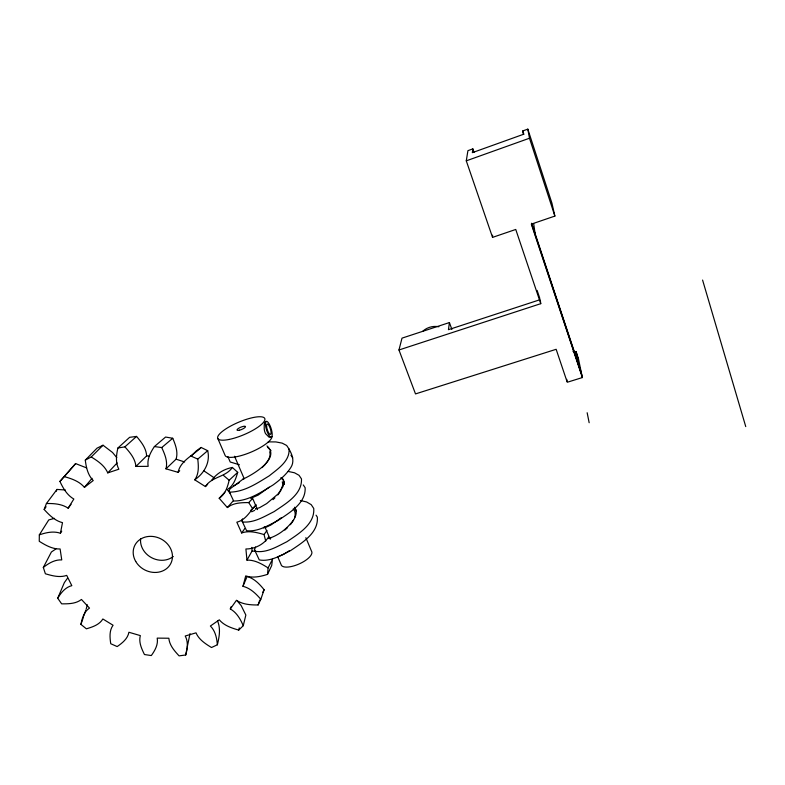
<?xml version="1.0" encoding="UTF-8"?>
<svg xmlns="http://www.w3.org/2000/svg" width="785" height="785" viewBox="0 0 785 785"><rect width="100%" height="100%" fill="white"/><g stroke="black" fill="none" stroke-linecap="round" stroke-linejoin="round"><path stroke-width="1.18" d="M54.548 518.355L48.748 519.925L39.328 534.87L39.25 541.297C45.53 545.222 52.448 549.245 60.111 548.97L61.75 559.911C54.813 559.528 48.552 563.296 43.322 567.467L45.383 573.776C52.203 575.778 59.709 577.858 66.705 575.395L71.818 585.659C65.351 587.259 60.975 592.793 57.717 598.239L61.652 603.842C68.383 603.881 75.909 603.871 81.454 599.455L89.5 608.1C84.015 611.643 82.062 618.354 80.933 624.409L86.37 628.824C92.483 627.019 99.381 624.801 102.855 618.982L113.069 625.253C109.135 630.551 109.822 637.597 110.744 643.729L117.171 646.575C122.254 643.072 127.778 638.725 128.897 632.259L140.338 635.605C138.523 642.179 141.614 648.763 144.46 654.533L151.309 655.563C154.92 650.569 158.384 644.534 157.206 638.117L168.853 638.234C169.432 645.319 174.476 650.893 179.068 655.867L185.731 654.984C187.438 648.842 188.429 641.855 185.221 635.997L196.014 632.847C198.919 639.638 205.444 643.818 211.499 647.527L217.367 644.779C219.28 636.959 220.82 628.657 217.553 620.955M577.318 358.088L578.437 358.686L582.352 377.565L567.251 382.256L556.153 349.296L415.51 393.913L398.966 349.982L540.747 303.677L515.755 229.456L492.548 237.384L492.587 235.186M294.581 517.786C295.543 514.832 295.562 511.261 293.217 508.896M267.538 574.355L268.087 567.918L272.493 559.273L271.698 565.553L267.538 574.355C260.571 576.582 252.878 578.319 245.715 575.896L242.977 586.316C250.366 588.132 255.998 593.715 260.816 599.289L258.118 604.97C250.729 605.009 242.791 604.568 236.471 600.27L230.319 608.964C236.707 612.535 240.445 619.188 243.262 625.694L238.738 630.09C231.703 628.088 224.186 625.645 219.309 619.836L210.39 626.018C215.345 630.924 216.827 638.087 217.367 644.779M190.009 633.623L187.164 647.38M492.548 237.384L466.28 160.837L467.919 150.661L472.855 148.885L472.344 152.653L523.291 134.372L522.771 130.938L527.814 129.132L551.924 203.119L554.877 216.081L531.337 224.127L582.352 377.565M398.966 349.982L402.008 338.139L449.412 322.557L448.451 329.68L540.237 299.635M179.716 470.755L178.067 472.325L165.969 468.822C167.951 461.492 164.752 454.103 161.72 447.568L154.4 446.557C150.543 452.327 146.893 459.147 148.159 466.339L135.913 466.437C135.255 458.656 129.898 452.415 124.903 446.861L117.897 448.019C116.288 454.947 115.356 462.679 118.859 469.214L107.771 472.874C104.64 465.584 97.742 460.981 91.246 456.958L85.3 460.138C86.164 467.418 87.881 475.161 93.238 480.548L84.417 487.338C79.344 481.293 71.572 478.644 64.223 476.603L59.915 481.411C63.104 488.211 67.098 495.217 73.839 499.034L68.148 508.199C61.809 503.882 53.841 503.381 46.413 503.528L44.146 509.455C49.2 515.058 54.94 520.769 62.496 522.653L60.416 533.241C53.478 530.866 46.021 532.544 39.328 534.87M185.731 654.984L186.967 648.449M165.969 468.822L176.075 459.186C178.313 452.111 175.477 444.761 172.749 438.265L165.586 437.049L154.4 446.557M238.738 630.09L239.248 627.892M243.262 625.694L245.852 615.038L241.132 605.52L237.109 600.78M211.567 480.4C216.562 473.512 223.99 469.077 232.35 467.448L237.708 472.344L229.151 480.234C227.621 486.945 225.275 494.295 219.201 498.279L227.356 507.542C233.351 502.783 241.427 502.586 248.727 502.586L252.436 498.642M86.193 608.964L87.331 604.774M280.373 491.488L282.826 484.924L282.315 481.745M178.067 472.325C180.589 460.481 193.345 455.408 201.107 447.46L207.711 450.698C210.449 462.561 204.267 473.188 194.739 479.821L205.425 486.582L207.632 484.355M237.708 472.344C235.951 478.507 233.694 485.395 228.013 489.065M258.118 604.97L259.717 600.044M230.319 608.964L231.025 606.815M80.933 624.409L83.583 616.617M83.956 615.528L85.82 610.053M242.977 586.316L247.118 576.504C254.281 578.506 259.609 584.128 264.123 589.731L260.816 599.289M57.717 598.239L64.35 582.607L67.539 578.182M56.167 491.341L56.991 489.428L65.332 489.987M316.051 515.176L317.326 517.089C318.7 532.937 302.068 542.818 290.636 550.56C281.03 555.28 270.413 561.972 259.286 559.931L254.448 549.637L255.586 547.066M290.401 524.704C293.855 519.827 298.967 512.988 294.463 507.218M277.821 494.942L279.784 492.244M43.322 567.467L51.388 552.002L56.088 548.833M303.265 484.944L305.129 487.691C306.042 503.45 289.204 512.821 277.89 520.602C268.215 525.401 257.784 532.034 246.569 530.699L241.76 520.475L242.585 518.895M262.69 592.469L264.123 589.731M251.857 547.371L252.054 551.021L246.951 560.127C254.733 559.833 261.768 563.865 268.087 567.918M194.739 479.821C199.096 473.875 198.576 466.035 197.761 459.107L207.711 450.698M271.07 436.784L269.176 437.304L265.536 433.624A7.909 4.631 79.3 0 1 264.221 428.659C264.359 426.804 263.574 421.663 265.997 421.918M287.536 527.628L284.867 530.081M268.254 441.867L275.908 441.935L282.168 443.132L286.643 445.468C291.029 451.718 295.582 460.245 290.823 467.517C286.329 474.591 279.843 480.008 273.151 484.914C261.189 492.224 248.178 501.154 233.655 501.007L228.877 490.861L230.221 488.702L243.487 478.811M274.917 497.857L273.033 499.643M60.416 533.241L61.74 531.18M246.951 560.127L245.911 548.98C254.693 549.019 263.917 544.476 268.539 537.028M256.146 504.667C250.229 510.927 245.94 520.023 236.834 522.182L241.633 532.956C248.973 530.366 256.862 532.436 264.035 534.556L265.742 541.13M44.146 509.455L46.099 506.747M241.633 532.956L244.812 528.56M264.035 534.556L266.969 530.493M68.148 508.199L71.052 504.294M46.413 503.528L56.991 489.428M293.61 519.955C287.379 528.433 278.479 535.517 268.333 538.559L268.745 537.578M205.425 486.582C211.636 476.475 225.737 477.339 232.35 467.448M265.251 464.249C268.107 460.883 271.208 456.35 269.706 451.738M191.197 456.095L196.083 451.081L201.107 447.46M84.417 487.338L92.071 478.31M59.915 481.411L75.625 463.601L86.605 467.899M64.223 476.603L75.625 463.601M233.39 500.673L227.356 507.542M224.853 492.224L219.201 498.279M107.771 472.874L117.122 462.954M85.3 460.138L97.046 448.147L103.031 445.223L112.53 452.474L116.769 457.576M91.246 456.958L103.031 445.223M262.102 467.605L265.036 464.7M255.91 505.579L250.778 510.26M135.913 466.437L146.618 455.908L149.032 455.967M270.344 539.001L270.678 538.284M117.897 448.019L129.623 437.323L136.561 436.411C141.251 442.004 146.285 448.284 146.618 455.908M124.903 446.861L136.561 436.411M161.72 447.568L172.749 438.265M264.231 527.078L263.426 527.765L265.251 527.608L270.982 524.939L281.167 517.825M269.226 487.171L258.206 495.07L250.758 498.328M256.214 508.425L255.37 509.033L259.599 507.659L266.655 503.597L278.194 493.853L283.002 486.572L283.866 483.197L283.562 480.214L282.08 477.722M289.351 550.717L283.571 554.347L277.811 556.83M233.734 485.895L239.16 482.726M251.7 511.791L254.654 510.358M242.575 479.301C252.574 474.925 281.108 458.155 266.959 445.929M466.28 160.837L529.482 138.229L527.814 129.132M572.942 351.297L576.19 351.935L578.486 358.931M252.054 551.021L255.203 551.306M288.213 471.442L294.493 472.776L299.016 475.288L301.479 478.899C302.254 494.619 285.357 503.852 274.083 511.643C264.388 516.461 254.006 523.075 242.771 521.956L241.76 520.475M300.341 500.496L306.641 501.978L311.203 504.647L313.735 508.435C314.971 524.252 298.28 533.986 286.888 541.738C277.252 546.478 266.694 553.16 255.547 551.325L254.448 549.637M239.405 464.769L230.221 462.002L227.846 456.517M176.075 459.186L184.632 461.963M190.912 456.016L197.761 459.107M203.923 470.863L214.158 477.8M267.489 447.175L271.002 450.629M280.893 477.673L283.591 480.616M223.509 475.406L229.151 480.234M227.228 489.673L230.29 493.402M228.877 490.861L229.789 492.126C244.321 491.999 257.294 483.138 269.304 475.798C277.654 468.988 290.048 461.148 289.037 448.902M290.931 455.221L292.746 457.832M248.727 502.586L252.584 508.611M294.974 508.435L296.485 511.006M217.877 438.658L225.236 455.692A25.424 7.114 -23 0 0 250.238 452.464A25.424 7.114 -23 0 0 272.061 436.47M234.538 456.252L244.223 478.772M252.279 497.543L257.47 509.622M264.938 526.99L270.04 538.873M277.851 557.046L281.05 564.484A16.662 6.26 -23.7 0 0 297.917 564.474A16.662 6.26 -23.7 0 0 311.831 551.924L305.856 537.696M449.412 322.557L451.885 329.396M472.855 148.885L474.042 152.359M537.136 290.421L539.844 298.486M575.788 351.582L578.025 358.323M531.671 223.225L581.312 372.728M531.504 223.666L581.842 375.083M529.482 138.229L554.877 216.081M522.771 130.938L523.909 134.402M702.585 280.068L745.75 426.598M576.19 351.935L578.996 365.761M587.16 412.743L589.162 422.732M566.76 379.322L567.094 381.274M535.056 233.39L533.741 224A7.84 1.531 -19.4 0 0 533.535 223.735M540.365 300.645L540.747 303.677M284.082 481.45L284.386 484.443M173.279 556.486A19.733 17.211 26.8 0 1 151.446 557.615A19.733 17.211 26.8 0 1 140.623 538.814M422.948 331.084A18.222 17.398 7.4 0 1 438.854 326.746M135.756 561.501A20.145 17.486 26.7 0 0 169.766 565.239A20.145 17.486 26.7 0 0 152.957 536.479A20.145 17.486 26.7 0 0 135.756 561.501M229.083 439.453A25.542 6.771 -22.9 0 0 264.928 419.386A25.542 6.771 -22.9 0 0 229.789 426.53A25.542 6.771 -22.9 0 0 229.083 439.453M239.533 430.18A4.563 1.207 -22.9 0 0 245.469 426.549A4.563 1.207 -22.9 0 0 238.777 428.217A4.563 1.207 -22.9 0 0 239.533 430.18M266.596 426.422A5.524 1.599 72.3 0 0 270.295 434.478A5.524 1.599 72.3 0 0 269.569 426.697A5.524 1.599 72.3 0 0 266.596 426.422M265.467 425.048A8.282 2.404 72.3 0 0 271.041 437.117A8.282 2.404 72.3 0 0 269.932 425.431A8.282 2.404 72.3 0 0 265.467 425.048"/></g></svg>
